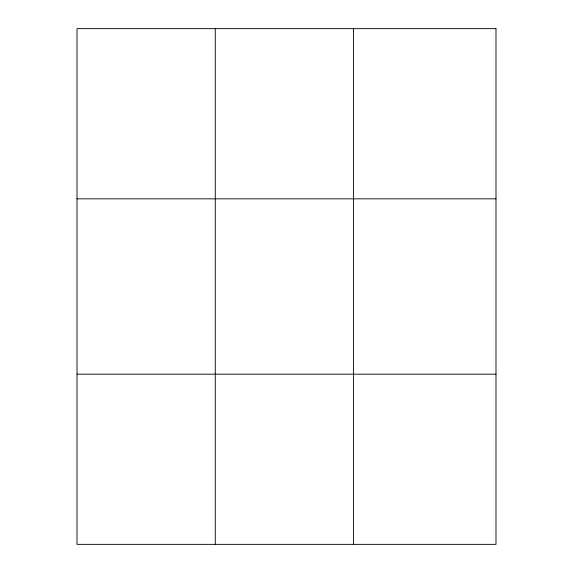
<?xml version="1.0" encoding="UTF-8"?>
<svg xmlns="http://www.w3.org/2000/svg" width="573" height="573" viewBox="0 0 573 573"><rect width="100%" height="100%" fill="white"/><g stroke="black" fill="none" stroke-linecap="round" stroke-linejoin="round"><path stroke-width="0.86" d="M215.276 28.65L215.276 544.35M353.534 28.65L353.534 544.35M77.011 198.831L495.989 198.831M77.011 374.169L495.989 374.169M495.989 28.65L495.989 544.35L77.011 544.35L77.011 28.65L495.989 28.65"/></g></svg>
